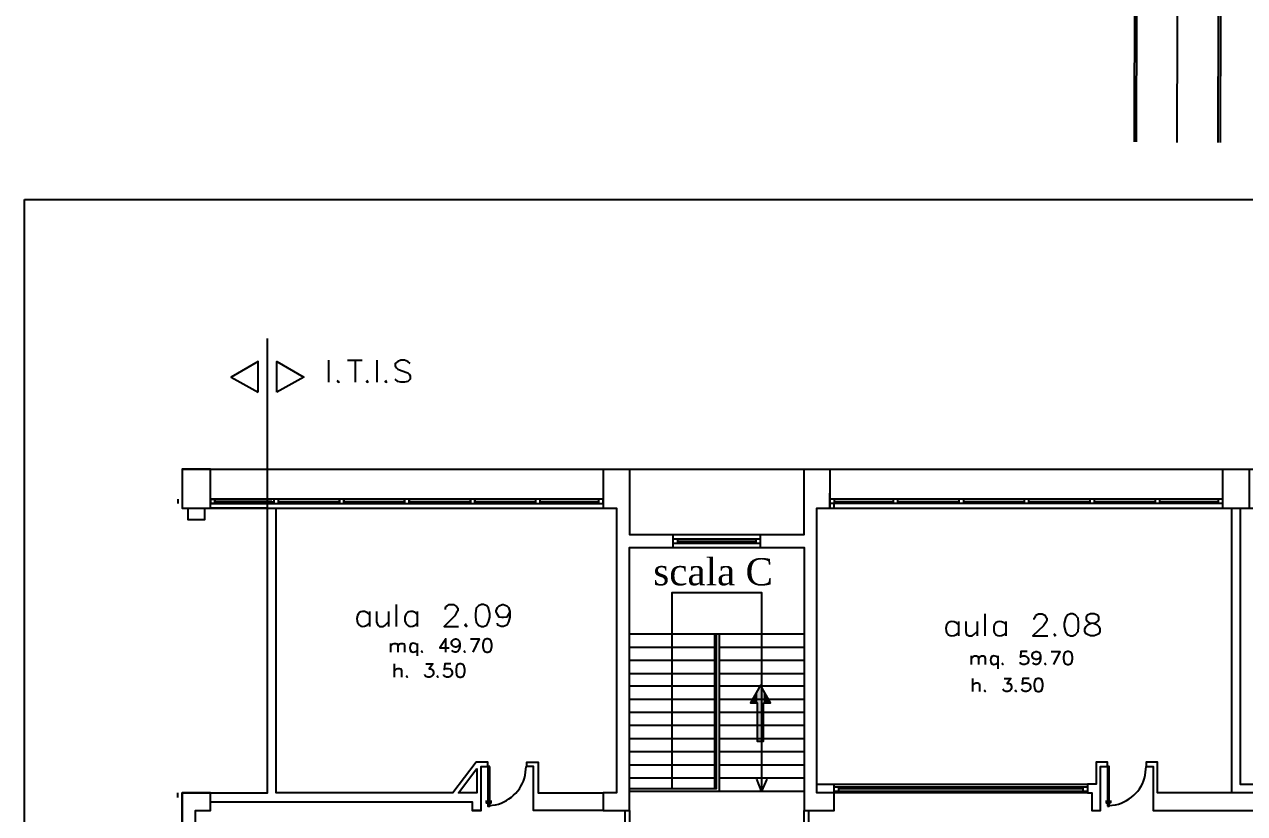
# Model space of a CAD drawing. Header units: millimetres. Extents: x 2592 to 5194, y 1172 to 2359.
# Drawn here: x 2592.351 to 2593.974, y 1178.36 to 1179.41 of the extents above; entities that cross this region are included whole.
import ezdxf

# ---------------------------------------------------------------- set-up
doc = ezdxf.new("R2010")
doc.units = ezdxf.units.MM
for name, color, linetype in [('PDF _Geometria', 7, 'Continuous'), ('PDF _Riempimenti solidi', 3, 'Continuous'), ('PDF _Testo', 7, 'Continuous')]:
    doc.layers.add(name, color=color, linetype=linetype)
doc.styles.add('PDF Times New Roman', font='times.ttf')

msp = doc.modelspace()

# ---------------------------------------------------------------- linework, layer by layer
msp.add_line((2592.5611, 1178.8182), (2596.7611, 1178.8182))
at = {"layer": 'PDF _Geometria', "lineweight": 25}
for points in [[(2593.8278, 1179.254), (2593.8303, 1180.309)], [(2593.8328, 1180.309), (2593.8303, 1179.254)], [(2593.9394, 1179.2532), (2593.9419, 1180.309)], [(2593.9444, 1180.309), (2593.9419, 1179.2532)], [(2593.8869, 1180.1932), (2593.8844, 1179.2532)], [(2592.6744, 1177.5182), (2592.6744, 1178.1182), (2592.5611, 1178.1182), (2592.5611, 1178.3874), (2592.6744, 1178.3874), (2592.6744, 1178.9924)], [(2592.7561, 1178.934), (2592.7561, 1178.9632)], [(2592.7811, 1178.9632), (2592.8003, 1178.9632)], [(2592.7911, 1178.9632), (2592.7911, 1178.934)], [(2592.8203, 1178.934), (2592.8203, 1178.9632)], [(2592.8644, 1178.959), (2592.8611, 1178.9615), (2592.8569, 1178.9632), (2592.8519, 1178.9632), (2592.8478, 1178.9615), (2592.8444, 1178.959), (2592.8444, 1178.9557), (2592.8461, 1178.9532), (2592.8478, 1178.9515), (2592.8503, 1178.9507), (2592.8586, 1178.9474), (2592.8611, 1178.9465), (2592.8628, 1178.9449), (2592.8644, 1178.9424), (2592.8644, 1178.9382), (2592.8611, 1178.9349), (2592.8569, 1178.934), (2592.8519, 1178.934), (2592.8478, 1178.9349), (2592.8444, 1178.9382)], [(2592.7686, 1178.9365), (2592.7678, 1178.9349), (2592.7686, 1178.934), (2592.7703, 1178.9349)], [(2592.8078, 1178.9365), (2592.8061, 1178.9349), (2592.8078, 1178.934), (2592.8086, 1178.9349)], [(2592.8328, 1178.9365), (2592.8311, 1178.9349), (2592.8328, 1178.934), (2592.8336, 1178.9349)], [(2592.5986, 1178.8182), (2593.1211, 1178.8182), (2593.1211, 1178.7665), (2593.1386, 1178.7665), (2593.1386, 1178.3874), (2593.1211, 1178.3874), (2593.1211, 1178.364), (2593.1561, 1178.364), (2593.1561, 1178.3874), (2593.1561, 1178.714), (2593.2144, 1178.714), (2593.2144, 1178.7315), (2593.3303, 1178.7315), (2593.3886, 1178.7315), (2593.3886, 1178.7665), (2593.3886, 1178.8182), (2593.4228, 1178.8182), (2593.4228, 1178.7665), (2593.4228, 1178.7865)], [(2593.1211, 1178.8182), (2593.1561, 1178.8182), (2593.1561, 1178.7665), (2593.1561, 1178.7315), (2593.2144, 1178.7315)], [(2593.4228, 1178.8182), (2593.9453, 1178.8182), (2593.9803, 1178.8182), (2593.9803, 1178.7665), (2594.5028, 1178.7665), (2594.5028, 1178.8182)], [(2593.9453, 1178.7665), (2593.9453, 1178.8182)], [(2592.5686, 1178.7665), (2592.5686, 1178.7515), (2592.5911, 1178.7515), (2592.5911, 1178.7665)], [(2592.5986, 1178.3874), (2592.6744, 1178.3874), (2592.6744, 1178.7665), (2592.5986, 1178.7665), (2593.1211, 1178.7665)], [(2592.9586, 1178.364), (2592.9469, 1178.364), (2592.9586, 1178.364), (2592.9586, 1178.4224), (2592.9678, 1178.4224), (2592.9678, 1178.4282), (2592.9519, 1178.4282), (2592.9211, 1178.3874), (2592.6861, 1178.3874), (2592.6861, 1178.7665)], [(2593.2144, 1178.714), (2593.3303, 1178.714), (2593.3886, 1178.714), (2593.3886, 1178.3874), (2593.3886, 1178.364), (2593.4286, 1178.364), (2593.4286, 1178.3874), (2593.4053, 1178.3874), (2593.4053, 1178.7665), (2593.4228, 1178.7665), (2593.9453, 1178.7665), (2593.9803, 1178.7665)], [(2593.9686, 1178.7665), (2593.9686, 1178.399), (2594.3011, 1178.399), (2594.3403, 1178.4282), (2594.3544, 1178.4282), (2594.3544, 1178.4224), (2594.3461, 1178.4224), (2594.3461, 1178.3932), (2594.3461, 1178.364), (2594.3344, 1178.364), (2594.3344, 1178.3874), (2593.9861, 1178.3874), (2593.8586, 1178.3874), (2593.8586, 1178.4282), (2593.8436, 1178.4282), (2593.8436, 1178.4224), (2593.8528, 1178.4224), (2593.8528, 1178.364), (2593.9861, 1178.364)], [(2593.9569, 1178.7665), (2593.9569, 1178.3874)], [(2593.3303, 1178.714), (2593.3303, 1178.7315)], [(2593.2128, 1178.3932), (2593.2128, 1178.654), (2593.3319, 1178.654), (2593.3319, 1178.3899)], [(2592.8461, 1178.609), (2592.8461, 1178.6382)], [(2592.9111, 1178.6315), (2592.9111, 1178.6332), (2592.9119, 1178.6357), (2592.9136, 1178.6365), (2592.9161, 1178.6382), (2592.9219, 1178.6382), (2592.9244, 1178.6365), (2592.9261, 1178.6357), (2592.9278, 1178.6332), (2592.9278, 1178.6299), (2592.9261, 1178.6274), (2592.9236, 1178.6232), (2592.9094, 1178.609), (2592.9286, 1178.609)], [(2592.9969, 1178.629), (2592.9953, 1178.6249), (2592.9928, 1178.6215), (2592.9886, 1178.6207), (2592.9869, 1178.6207), (2592.9828, 1178.6215), (2592.9803, 1178.6249), (2592.9786, 1178.629), (2592.9786, 1178.6299), (2592.9803, 1178.634), (2592.9828, 1178.6365), (2592.9869, 1178.6382), (2592.9886, 1178.6382), (2592.9928, 1178.6365), (2592.9953, 1178.634), (2592.9969, 1178.629), (2592.9969, 1178.6215), (2592.9953, 1178.6149), (2592.9928, 1178.6107), (2592.9886, 1178.609), (2592.9853, 1178.609), (2592.9811, 1178.6107), (2592.9803, 1178.6132)], [(2592.8103, 1178.6249), (2592.8069, 1178.6274)], [(2592.8103, 1178.629), (2592.8103, 1178.609)], [(2592.8194, 1178.629), (2592.8194, 1178.6149), (2592.8211, 1178.6107), (2592.8236, 1178.609), (2592.8278, 1178.609), (2592.8311, 1178.6107), (2592.8353, 1178.6149)], [(2592.8353, 1178.629), (2592.8353, 1178.609)], [(2592.8736, 1178.6249), (2592.8711, 1178.6274)], [(2592.8736, 1178.629), (2592.8736, 1178.609)], [(2593.6294, 1178.5965), (2593.6294, 1178.6257)], [(2593.6944, 1178.6182), (2593.6944, 1178.6199), (2593.6961, 1178.6224), (2593.6969, 1178.624), (2593.7003, 1178.6257), (2593.7053, 1178.6257), (2593.7086, 1178.624), (2593.7094, 1178.6224), (2593.7111, 1178.6199), (2593.7111, 1178.6174), (2593.7094, 1178.614), (2593.7069, 1178.6099), (2593.6928, 1178.5965), (2593.7128, 1178.5965)], [(2592.8069, 1178.6107), (2592.8103, 1178.6132)], [(2592.8711, 1178.6107), (2592.8736, 1178.6132)], [(2592.9386, 1178.6124), (2592.9369, 1178.6107), (2592.9386, 1178.609), (2592.9403, 1178.6107)], [(2593.5936, 1178.6115), (2593.5911, 1178.614)], [(2593.5936, 1178.6157), (2593.5936, 1178.5965)], [(2593.6036, 1178.6157), (2593.6036, 1178.6024), (2593.6044, 1178.5982), (2593.6078, 1178.5965), (2593.6119, 1178.5965), (2593.6144, 1178.5982), (2593.6186, 1178.6024)], [(2593.6186, 1178.6157), (2593.6186, 1178.5965)], [(2593.6569, 1178.6115), (2593.6544, 1178.614)], [(2593.6569, 1178.6157), (2593.6569, 1178.5965)], [(2592.9119, 1178.5749), (2592.9119, 1178.5924), (2592.9036, 1178.5807), (2592.9161, 1178.5807)], [(2592.9303, 1178.5865), (2592.9294, 1178.584), (2592.9278, 1178.5824), (2592.9253, 1178.5815), (2592.9244, 1178.5815), (2592.9219, 1178.5824), (2592.9203, 1178.584), (2592.9194, 1178.5865), (2592.9194, 1178.5874), (2592.9203, 1178.5899), (2592.9219, 1178.5915), (2592.9244, 1178.5924), (2592.9253, 1178.5924), (2592.9278, 1178.5915), (2592.9294, 1178.5899), (2592.9303, 1178.5865), (2592.9303, 1178.5824), (2592.9294, 1178.5782), (2592.9278, 1178.5757), (2592.9253, 1178.5749), (2592.9236, 1178.5749), (2592.9211, 1178.5757), (2592.9203, 1178.5774)], [(2592.9444, 1178.5924), (2592.9561, 1178.5924), (2592.9478, 1178.5749)], [(2593.1561, 1178.3932), (2593.2719, 1178.3932), (2593.2719, 1178.599)], [(2593.1561, 1178.599), (2593.3886, 1178.599)], [(2593.2694, 1178.599), (2593.2694, 1178.3932)], [(2593.2753, 1178.599), (2593.2753, 1178.3899)], [(2593.5911, 1178.5982), (2593.5936, 1178.6007)], [(2593.6544, 1178.5982), (2593.6569, 1178.6007)], [(2593.7219, 1178.599), (2593.7211, 1178.5982), (2593.7219, 1178.5965), (2593.7236, 1178.5982)], [(2592.8386, 1178.5749), (2592.8386, 1178.5865)], [(2592.8386, 1178.5832), (2592.8411, 1178.5857), (2592.8428, 1178.5865), (2592.8453, 1178.5865), (2592.8469, 1178.5857), (2592.8478, 1178.5832), (2592.8478, 1178.5749)], [(2592.8478, 1178.5832), (2592.8503, 1178.5857), (2592.8519, 1178.5865), (2592.8544, 1178.5865), (2592.8561, 1178.5857), (2592.8569, 1178.5832), (2592.8569, 1178.5749)], [(2592.8736, 1178.584), (2592.8719, 1178.5857)], [(2592.8719, 1178.5757), (2592.8736, 1178.5774)], [(2592.8736, 1178.5865), (2592.8736, 1178.5699)], [(2592.8803, 1178.5765), (2592.8794, 1178.5757), (2592.8803, 1178.5749), (2592.8811, 1178.5757)], [(2592.9369, 1178.5765), (2592.9361, 1178.5757), (2592.9369, 1178.5749), (2592.9378, 1178.5757)], [(2593.1561, 1178.5815), (2593.2694, 1178.5815)], [(2593.2753, 1178.5815), (2593.3886, 1178.5815)], [(2593.6853, 1178.5757), (2593.6769, 1178.5757), (2593.6761, 1178.5682), (2593.6769, 1178.569), (2593.6794, 1178.5699), (2593.6819, 1178.5699), (2593.6844, 1178.569), (2593.6861, 1178.5674), (2593.6869, 1178.5649), (2593.6869, 1178.5632), (2593.6861, 1178.5607), (2593.6844, 1178.559), (2593.6819, 1178.5582), (2593.6794, 1178.5582), (2593.6769, 1178.559), (2593.6761, 1178.5599), (2593.6761, 1178.5615)], [(2593.7028, 1178.5699), (2593.7019, 1178.5674), (2593.7003, 1178.5657), (2593.6978, 1178.5649), (2593.6969, 1178.5649), (2593.6944, 1178.5657), (2593.6928, 1178.5674), (2593.6919, 1178.5699), (2593.6919, 1178.5707), (2593.6928, 1178.5732), (2593.6944, 1178.5749), (2593.6969, 1178.5757), (2593.6978, 1178.5757), (2593.7003, 1178.5749), (2593.7019, 1178.5732), (2593.7028, 1178.5699), (2593.7028, 1178.5657), (2593.7019, 1178.5615), (2593.7003, 1178.559), (2593.6978, 1178.5582), (2593.6961, 1178.5582), (2593.6936, 1178.559), (2593.6928, 1178.5607)], [(2593.7169, 1178.5757), (2593.7286, 1178.5757), (2593.7203, 1178.5582)], [(2592.8436, 1178.5415), (2592.8436, 1178.559)], [(2592.8853, 1178.559), (2592.8944, 1178.559), (2592.8894, 1178.5524), (2592.8919, 1178.5524), (2592.8936, 1178.5515), (2592.8944, 1178.5507), (2592.8953, 1178.5482), (2592.8953, 1178.5465), (2592.8944, 1178.544), (2592.8928, 1178.5424), (2592.8903, 1178.5415), (2592.8878, 1178.5415), (2592.8853, 1178.5424), (2592.8844, 1178.5432), (2592.8836, 1178.5449)], [(2592.9186, 1178.559), (2592.9103, 1178.559), (2592.9094, 1178.5515), (2592.9103, 1178.5524), (2592.9128, 1178.5532), (2592.9153, 1178.5532), (2592.9178, 1178.5524), (2592.9194, 1178.5507), (2592.9203, 1178.5482), (2592.9203, 1178.5465), (2592.9194, 1178.544), (2592.9178, 1178.5424), (2592.9153, 1178.5415), (2592.9128, 1178.5415), (2592.9103, 1178.5424), (2592.9094, 1178.5432), (2592.9086, 1178.5449)], [(2593.1561, 1178.564), (2593.2694, 1178.564)], [(2593.2753, 1178.564), (2593.3886, 1178.564)], [(2593.6111, 1178.5582), (2593.6111, 1178.5699)], [(2593.6111, 1178.5665), (2593.6136, 1178.569), (2593.6153, 1178.5699), (2593.6178, 1178.5699), (2593.6194, 1178.569), (2593.6203, 1178.5665), (2593.6203, 1178.5582)], [(2593.6203, 1178.5665), (2593.6228, 1178.569), (2593.6244, 1178.5699), (2593.6269, 1178.5699), (2593.6286, 1178.569), (2593.6294, 1178.5665), (2593.6294, 1178.5582)], [(2593.6461, 1178.5674), (2593.6444, 1178.569)], [(2593.6444, 1178.559), (2593.6461, 1178.5607)], [(2593.6461, 1178.5699), (2593.6461, 1178.5524)], [(2593.6528, 1178.5599), (2593.6519, 1178.559), (2593.6528, 1178.5582), (2593.6536, 1178.559)], [(2593.7094, 1178.5599), (2593.7086, 1178.559), (2593.7094, 1178.5582), (2593.7103, 1178.559)], [(2592.8436, 1178.5499), (2592.8461, 1178.5524), (2592.8478, 1178.5532), (2592.8503, 1178.5532), (2592.8519, 1178.5524), (2592.8528, 1178.5499), (2592.8528, 1178.5415)], [(2592.8603, 1178.5432), (2592.8594, 1178.5424), (2592.8603, 1178.5415), (2592.8611, 1178.5424)], [(2592.9011, 1178.5432), (2592.9003, 1178.5424), (2592.9011, 1178.5415), (2592.9019, 1178.5424)], [(2593.1561, 1178.5465), (2593.2694, 1178.5465)], [(2593.2753, 1178.5465), (2593.3886, 1178.5465)], [(2593.1561, 1178.5299), (2593.2694, 1178.5299)], [(2593.2753, 1178.5299), (2593.3886, 1178.5299)], [(2593.6128, 1178.5224), (2593.6128, 1178.5399)], [(2593.6128, 1178.5307), (2593.6153, 1178.5332), (2593.6169, 1178.534), (2593.6194, 1178.534), (2593.6211, 1178.5332), (2593.6219, 1178.5307), (2593.6219, 1178.5224)], [(2593.6294, 1178.524), (2593.6286, 1178.5232), (2593.6294, 1178.5224), (2593.6303, 1178.5232)], [(2593.6544, 1178.5399), (2593.6636, 1178.5399), (2593.6586, 1178.5332), (2593.6611, 1178.5332), (2593.6628, 1178.5324), (2593.6636, 1178.5315), (2593.6644, 1178.529), (2593.6644, 1178.5274), (2593.6636, 1178.5249), (2593.6619, 1178.5232), (2593.6594, 1178.5224), (2593.6569, 1178.5224), (2593.6544, 1178.5232), (2593.6536, 1178.524), (2593.6528, 1178.5257)], [(2593.6703, 1178.524), (2593.6694, 1178.5232), (2593.6703, 1178.5224), (2593.6711, 1178.5232)], [(2593.6878, 1178.5399), (2593.6794, 1178.5399), (2593.6786, 1178.5324), (2593.6794, 1178.5332), (2593.6819, 1178.534), (2593.6844, 1178.534), (2593.6869, 1178.5332), (2593.6886, 1178.5315), (2593.6894, 1178.529), (2593.6894, 1178.5274), (2593.6886, 1178.5249), (2593.6869, 1178.5232), (2593.6844, 1178.5224), (2593.6819, 1178.5224), (2593.6794, 1178.5232), (2593.6786, 1178.524), (2593.6778, 1178.5257)], [(2593.1561, 1178.5124), (2593.2694, 1178.5124)], [(2593.2753, 1178.5124), (2593.3886, 1178.5124)], [(2593.1561, 1178.4949), (2593.2694, 1178.4949)], [(2593.2753, 1178.4949), (2593.3886, 1178.4949)], [(2593.1561, 1178.4774), (2593.2694, 1178.4774)], [(2593.2753, 1178.4774), (2593.3886, 1178.4774)], [(2593.1561, 1178.4599), (2593.2694, 1178.4599)], [(2593.2753, 1178.4599), (2593.3886, 1178.4599)], [(2593.1211, 1178.364), (2593.0286, 1178.364), (2593.0286, 1178.3874), (2593.0286, 1178.4224), (2593.0194, 1178.4224), (2593.0194, 1178.4282), (2593.0344, 1178.4282), (2593.0344, 1178.3874), (2593.1211, 1178.3874)], [(2593.1561, 1178.4424), (2593.2694, 1178.4424)], [(2593.2753, 1178.4424), (2593.3886, 1178.4424)], [(2593.7653, 1178.3874), (2593.7711, 1178.3874), (2593.7711, 1178.364), (2593.7828, 1178.364), (2593.7828, 1178.3932), (2593.7828, 1178.4224), (2593.7919, 1178.4224), (2593.7919, 1178.4282), (2593.7769, 1178.4282), (2593.7769, 1178.399), (2593.7653, 1178.399), (2593.7653, 1178.3874), (2593.4286, 1178.3874), (2593.4286, 1178.399)], [(2593.1561, 1178.4249), (2593.2694, 1178.4249)], [(2593.2753, 1178.4249), (2593.3886, 1178.4249)], [(2593.1561, 1178.4074), (2593.2694, 1178.4074)], [(2593.2753, 1178.4074), (2593.3886, 1178.4074)], [(2593.3386, 1178.4057), (2593.3319, 1178.3899), (2593.3253, 1178.4057)], [(2593.4053, 1178.399), (2593.7653, 1178.399)], [(2593.1561, 1178.3899), (2593.3886, 1178.3899)], [(2592.5986, 1178.3757), (2592.9469, 1178.3757), (2592.9469, 1178.364)], [(2593.1561, 1178.364), (2593.1561, 1178.2632), (2593.2694, 1178.2632), (2593.2694, 1178.2574), (2593.1561, 1178.2574), (2593.1561, 1178.2424), (2593.1503, 1178.2424), (2593.1503, 1178.2574), (2593.1503, 1178.364)], [(2593.3944, 1178.364), (2593.3944, 1178.2574), (2593.3736, 1178.2574), (2593.3736, 1178.2632), (2593.3886, 1178.2632), (2593.3886, 1178.364)], [(2593.7711, 1178.364), (2593.7828, 1178.364)]]:
    msp.add_lwpolyline(points, dxfattribs=at)
for points in [[(2592.3511, 1179.1774), (2597.4528, 1179.1774), (2597.4528, 1177.3307), (2592.3511, 1177.3307)], [(2592.6619, 1178.9207), (2592.6619, 1178.9615), (2592.6261, 1178.9407)], [(2592.6869, 1178.9207), (2592.6869, 1178.9615), (2592.7228, 1178.9407)], [(2592.5986, 1178.8182), (2592.5611, 1178.8182), (2592.5611, 1178.7665), (2592.5986, 1178.7665)], [(2592.9594, 1178.6382), (2592.9553, 1178.6365), (2592.9519, 1178.6332), (2592.9511, 1178.6257), (2592.9511, 1178.6215), (2592.9519, 1178.6149), (2592.9553, 1178.6107), (2592.9594, 1178.609), (2592.9619, 1178.609), (2592.9661, 1178.6107), (2592.9686, 1178.6149), (2592.9703, 1178.6215), (2592.9703, 1178.6257), (2592.9686, 1178.6332), (2592.9661, 1178.6365), (2592.9619, 1178.6382)], [(2593.7428, 1178.6257), (2593.7386, 1178.624), (2593.7361, 1178.6199), (2593.7344, 1178.6132), (2593.7344, 1178.609), (2593.7361, 1178.6024), (2593.7386, 1178.5982), (2593.7428, 1178.5965), (2593.7461, 1178.5965), (2593.7494, 1178.5982), (2593.7528, 1178.6024), (2593.7536, 1178.609), (2593.7536, 1178.6132), (2593.7528, 1178.6199), (2593.7494, 1178.624), (2593.7461, 1178.6257)], [(2593.7694, 1178.6257), (2593.7653, 1178.624), (2593.7636, 1178.6215), (2593.7636, 1178.6182), (2593.7653, 1178.6157), (2593.7678, 1178.614), (2593.7736, 1178.6132), (2593.7778, 1178.6115), (2593.7803, 1178.609), (2593.7819, 1178.6057), (2593.7819, 1178.6024), (2593.7803, 1178.599), (2593.7786, 1178.5982), (2593.7744, 1178.5965), (2593.7694, 1178.5965), (2593.7653, 1178.5982), (2593.7636, 1178.599), (2593.7619, 1178.6024), (2593.7619, 1178.6057), (2593.7636, 1178.609), (2593.7661, 1178.6115), (2593.7703, 1178.6132), (2593.7761, 1178.614), (2593.7786, 1178.6157), (2593.7803, 1178.6182), (2593.7803, 1178.6215), (2593.7786, 1178.624), (2593.7744, 1178.6257)], [(2592.9661, 1178.5924), (2592.9636, 1178.5915), (2592.9619, 1178.589), (2592.9611, 1178.5849), (2592.9611, 1178.5824), (2592.9619, 1178.5782), (2592.9636, 1178.5757), (2592.9661, 1178.5749), (2592.9678, 1178.5749), (2592.9703, 1178.5757), (2592.9719, 1178.5782), (2592.9728, 1178.5824), (2592.9728, 1178.5849), (2592.9719, 1178.589), (2592.9703, 1178.5915), (2592.9678, 1178.5924)], [(2593.7386, 1178.5757), (2593.7361, 1178.5749), (2593.7344, 1178.5724), (2593.7336, 1178.5682), (2593.7336, 1178.5657), (2593.7344, 1178.5615), (2593.7361, 1178.559), (2593.7386, 1178.5582), (2593.7403, 1178.5582), (2593.7428, 1178.559), (2593.7444, 1178.5615), (2593.7453, 1178.5657), (2593.7453, 1178.5682), (2593.7444, 1178.5724), (2593.7428, 1178.5749), (2593.7403, 1178.5757)], [(2592.9303, 1178.559), (2592.9278, 1178.5582), (2592.9261, 1178.5557), (2592.9253, 1178.5515), (2592.9253, 1178.549), (2592.9261, 1178.5449), (2592.9278, 1178.5424), (2592.9303, 1178.5415), (2592.9319, 1178.5415), (2592.9344, 1178.5424), (2592.9361, 1178.5449), (2592.9369, 1178.549), (2592.9369, 1178.5515), (2592.9361, 1178.5557), (2592.9344, 1178.5582), (2592.9319, 1178.559)], [(2593.6994, 1178.5399), (2593.6969, 1178.539), (2593.6953, 1178.5365), (2593.6944, 1178.5324), (2593.6944, 1178.5299), (2593.6953, 1178.5257), (2593.6969, 1178.5232), (2593.6994, 1178.5224), (2593.7011, 1178.5224), (2593.7036, 1178.5232), (2593.7053, 1178.5257), (2593.7061, 1178.5299), (2593.7061, 1178.5324), (2593.7053, 1178.5365), (2593.7036, 1178.539), (2593.7011, 1178.5399)], [(2592.9528, 1178.4199), (2592.9528, 1178.3874), (2592.9286, 1178.3874)], [(2592.5611, 1178.3582), (2592.5611, 1178.299), (2592.5786, 1178.299), (2592.5786, 1178.364), (2592.5986, 1178.364), (2592.5986, 1178.3874), (2592.5611, 1178.3874)]]:
    msp.add_lwpolyline(points, close=True, dxfattribs=at)
at = {"layer": 'PDF _Geometria', "color": 4, "lineweight": 25}
for points in [[(2592.5553, 1178.7782), (2592.5553, 1178.7724)], [(2592.5986, 1178.7782), (2592.5986, 1178.7724), (2592.6803, 1178.7724)], [(2592.6044, 1178.7724), (2592.6044, 1178.7782)], [(2592.6044, 1178.7749), (2592.6803, 1178.7749), (2592.6044, 1178.7749), (2592.6828, 1178.7749)], [(2592.6828, 1178.7782), (2592.6828, 1178.7724)], [(2592.6886, 1178.7782), (2592.6886, 1178.7724)], [(2592.7703, 1178.7749), (2592.6886, 1178.7749)], [(2593.0311, 1178.7749), (2592.9503, 1178.7749)], [(2593.0311, 1178.7782), (2593.0311, 1178.7724)], [(2593.0369, 1178.7782), (2593.0369, 1178.7724)], [(2593.1153, 1178.7724), (2593.1153, 1178.7782)], [(2593.9453, 1178.7782), (2593.4228, 1178.7782)], [(2593.9453, 1178.7724), (2593.4228, 1178.7724)], [(2593.4286, 1178.7782), (2593.4286, 1178.7724)], [(2593.5069, 1178.7749), (2593.4286, 1178.7749)], [(2593.5069, 1178.7782), (2593.5069, 1178.7724)], [(2593.5128, 1178.7782), (2593.5128, 1178.7724)], [(2593.5944, 1178.7749), (2593.5128, 1178.7749)], [(2593.5944, 1178.7782), (2593.5944, 1178.7724)], [(2593.6003, 1178.7782), (2593.6003, 1178.7724)], [(2593.6811, 1178.7749), (2593.6003, 1178.7749)], [(2593.6811, 1178.7782), (2593.6811, 1178.7724)], [(2593.6869, 1178.7782), (2593.6869, 1178.7724)], [(2593.7686, 1178.7749), (2593.6869, 1178.7749)], [(2593.7686, 1178.7782), (2593.7686, 1178.7724)], [(2593.7744, 1178.7782), (2593.7744, 1178.7724)], [(2593.8553, 1178.7749), (2593.7744, 1178.7749)], [(2593.8553, 1178.7782), (2593.8553, 1178.7724)], [(2593.8611, 1178.7782), (2593.8611, 1178.7724)], [(2593.9394, 1178.7749), (2593.8611, 1178.7749)], [(2593.9394, 1178.7782), (2593.9394, 1178.7724)], [(2593.2144, 1178.7257), (2593.3303, 1178.7257)], [(2593.2144, 1178.7199), (2593.3303, 1178.7199)], [(2593.2203, 1178.7199), (2593.2203, 1178.7257)], [(2593.2203, 1178.7224), (2593.3244, 1178.7224)], [(2593.3244, 1178.7199), (2593.3244, 1178.7257)], [(2593.0178, 1178.4149), (2593.0186, 1178.4224)], [(2593.8428, 1178.4149), (2593.8436, 1178.4224)], [(2593.4286, 1178.3957), (2593.7653, 1178.3957)], [(2593.4344, 1178.3899), (2593.4344, 1178.3957)], [(2593.7594, 1178.3957), (2593.7594, 1178.3899)], [(2592.5553, 1178.3815), (2592.5553, 1178.3874)], [(2593.4286, 1178.3899), (2593.7653, 1178.3899)], [(2593.4344, 1178.3932), (2593.7594, 1178.3932)], [(2592.9653, 1178.3774), (2592.9653, 1178.374), (2592.9678, 1178.374)], [(2592.9694, 1178.3707), (2592.9778, 1178.3715)], [(2592.9703, 1178.374), (2592.9719, 1178.374), (2592.9719, 1178.3774)], [(2593.7903, 1178.3774), (2593.7903, 1178.374), (2593.7919, 1178.374)], [(2593.7961, 1178.3774), (2593.7961, 1178.374), (2593.7944, 1178.374)], [(2593.7944, 1178.3707), (2593.8028, 1178.3715)]]:
    msp.add_lwpolyline(points, dxfattribs=at)
for points in [[(2592.5986, 1178.7782), (2592.6803, 1178.7782), (2592.5986, 1178.7782), (2592.5986, 1178.7724), (2592.6803, 1178.7724), (2592.5986, 1178.7724), (2593.1211, 1178.7724), (2593.1211, 1178.7782)], [(2592.6044, 1178.7724), (2592.6044, 1178.7782)], [(2592.7703, 1178.7724), (2592.7703, 1178.7782)], [(2592.7761, 1178.7724), (2592.7761, 1178.7782)], [(2592.7761, 1178.7749), (2592.8569, 1178.7749)], [(2592.8569, 1178.7724), (2592.8569, 1178.7782)], [(2592.8628, 1178.7724), (2592.8628, 1178.7782)], [(2592.8628, 1178.7749), (2592.9444, 1178.7749)], [(2592.9444, 1178.7724), (2592.9444, 1178.7782)], [(2592.9503, 1178.7724), (2592.9503, 1178.7782)], [(2593.0369, 1178.7749), (2593.1153, 1178.7749)], [(2592.9703, 1178.4224), (2592.9678, 1178.4224), (2592.9678, 1178.3699), (2592.9703, 1178.3699)], [(2593.7919, 1178.3699), (2593.7944, 1178.3699), (2593.7944, 1178.4224), (2593.7919, 1178.4224)]]:
    msp.add_lwpolyline(points, close=True, dxfattribs=at)
at = {"layer": 'PDF _Geometria', "color": 2, "lineweight": 25}
for points in [[(2593.4286, 1178.7665), (2593.4286, 1178.7724)], [(2593.8528, 1178.364), (2593.8536, 1178.364)]]:
    msp.add_lwpolyline(points, dxfattribs=at)
at = {"layer": 'PDF _Geometria', "color": 3, "lineweight": 25}
msp.add_lwpolyline([(2593.3344, 1178.5074), (2593.3436, 1178.5074), (2593.3303, 1178.5307), (2593.3169, 1178.5074), (2593.3261, 1178.5074), (2593.3261, 1178.4565), (2593.3344, 1178.4565)], close=True, dxfattribs=at)
at = {"layer": 'PDF _Geometria', "color": 3, "lineweight": 0}
msp.add_lwpolyline([(2593.3261, 1178.4565), (2593.3261, 1178.5074), (2593.3169, 1178.5074), (2593.3303, 1178.5307), (2593.3436, 1178.5074), (2593.3344, 1178.5074), (2593.3344, 1178.4565)], close=True, dxfattribs=at)
at = {"layer": 'PDF _Geometria', "lineweight": 25}
for points in [[(2592.8069, 1178.6274), (2592.789, 1178.6368), (2592.789, 1178.6013), (2592.8069, 1178.6107)], [(2592.8711, 1178.6274), (2592.8524, 1178.637), (2592.8524, 1178.6011), (2592.8711, 1178.6107)], [(2593.5911, 1178.614), (2593.5725, 1178.6234), (2593.5725, 1178.5888), (2593.5911, 1178.5982)], [(2593.6544, 1178.614), (2593.636, 1178.6237), (2593.636, 1178.5885), (2593.6544, 1178.5982)], [(2592.8719, 1178.5857), (2592.8609, 1178.591), (2592.8609, 1178.5704), (2592.8719, 1178.5757)], [(2593.6444, 1178.569), (2593.6334, 1178.5744), (2593.6334, 1178.5537), (2593.6444, 1178.559)]]:
    msp.add_open_spline(points, degree=3, dxfattribs=at)
at = {"layer": 'PDF _Geometria', "color": 4, "lineweight": 25}
for points in [[(2592.9778, 1178.3715), (2592.9984, 1178.3768), (2593.0155, 1178.3931), (2593.0178, 1178.4149)], [(2593.8028, 1178.3715), (2593.8234, 1178.3768), (2593.8405, 1178.3931), (2593.8428, 1178.4149)]]:
    msp.add_open_spline(points, degree=3, dxfattribs=at)
at = {"layer": 'PDF _Riempimenti solidi', "lineweight": 0, "transparency": 33554559}
for points in [[(2593.3303, 1178.4565), (2593.3303, 1178.5307), (2593.3261, 1178.5232)], [(2593.3344, 1178.4565), (2593.3303, 1178.5307), (2593.3303, 1178.4565)], [(2593.3344, 1178.4565), (2593.3344, 1178.5232), (2593.3303, 1178.5307)], [(2593.3261, 1178.5074), (2593.3261, 1178.5232), (2593.3169, 1178.5074)], [(2593.3303, 1178.4565), (2593.3261, 1178.5232), (2593.3261, 1178.4565)], [(2593.3436, 1178.5074), (2593.3344, 1178.5232), (2593.3344, 1178.5074)]]:
    msp.add_solid(points, dxfattribs=at)

# ---------------------------------------------------------------- texts
at = {"layer": 'PDF _Testo', "insert": (2593.1878, 1178.6632), "char_height": 0.03612, "attachment_point": 7, "style": 'PDF Times New Roman'}
msp.add_mtext('scala C', dxfattribs=at)

doc.saveas('drawing.dxf')
